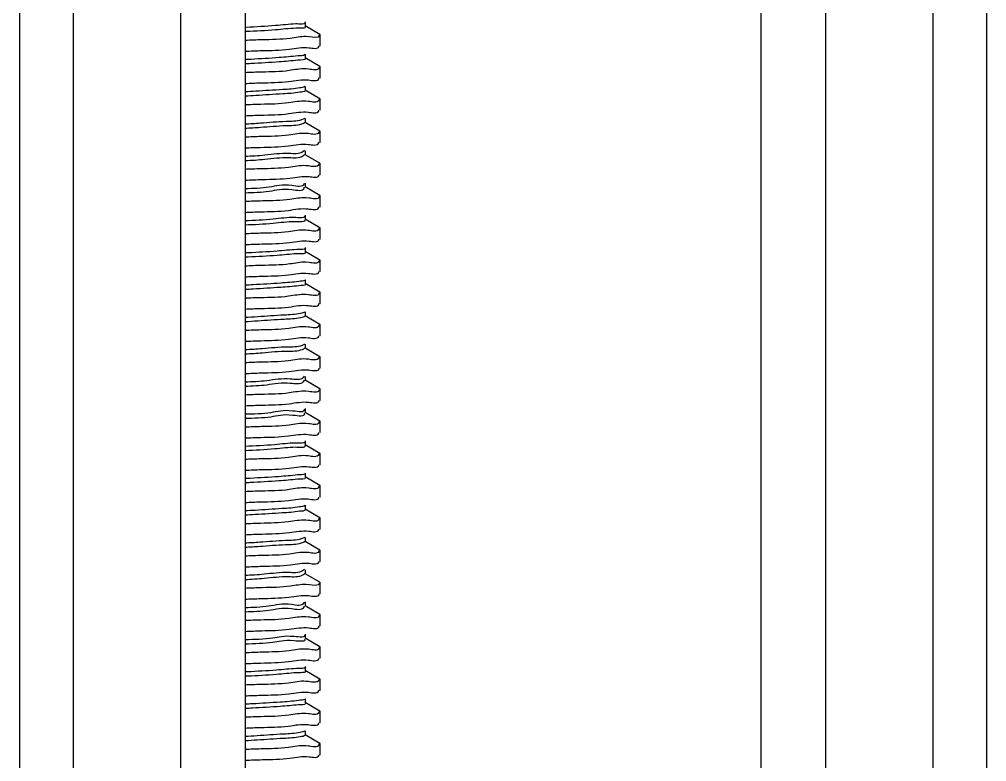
# Model space of a CAD drawing. Extents: x -440213 to 892209, y -122574 to 646408.
# Drawn here: x 16374.8 to 16636.5, y 549606.4 to 549807.3 of the extents above; entities that cross this region are included whole.
import ezdxf

# ---------------------------------------------------------------- set-up
doc = ezdxf.new("R2010")
doc.units = 0
doc.header["$LTSCALE"] = 1000
doc.header["$MEASUREMENT"] = 0
doc.layers.add('02___PRT_ALL_AXES', color=7, linetype='Continuous')

# ---------------------------------------------------------------- blocks, each defined once
blk = doc.blocks.new('抗震大样2')
at = {"color": 2, "linetype": 'Continuous'}
for p, q in [((3950.32, 185.93), (3950.32, -2472.71)), ((3971.09, 185.93), (3971.09, -2472.71)), ((4012.63, 185.93), (4012.63, -2472.71)), ((4037.56, 185.93), (4037.56, -2472.71)), ((4303.42, 185.93), (4303.42, -2472.71)), ((4324.19, 185.93), (4324.19, -2472.71)), ((4261.88, -266.34), (4261.88, -2020.43)), ((4236.96, -283.61), (4236.96, -2003.17))]:
    blk.add_line(p, q, dxfattribs=at)
at = {"color": 133, "linetype": 'Continuous'}
for p, q in [((4060.88, -1327.47), (4060.88, -1325.81)), ((4066.52, -1330.66), (4060.75, -1327.32)), ((4066.52, -1330.66), (4066.64, -1330.8)), ((4062.4, -1331.62), (4061.09, -1331.52)), ((4060.88, -1339.94), (4060.88, -1338.27)), ((4066.52, -1335.09), (4066.64, -1334.95)), ((4066.52, -1343.12), (4060.75, -1339.78)), ((4062.2, -1344.1), (4061.09, -1344.01)), ((4066.17, -1343.29), (4066.15, -1343.6)), ((4066.52, -1343.12), (4066.64, -1343.26)), ((4066.52, -1347.55), (4066.64, -1347.41)), ((4066.52, -1355.58), (4060.75, -1352.24)), ((4060.88, -1352.4), (4060.88, -1350.74)), ((4062.07, -1356.58), (4061.08, -1356.48)), ((4066.17, -1355.69), (4066.09, -1356.08)), ((4066.52, -1355.58), (4066.64, -1355.72)), ((4066.52, -1360.01), (4066.64, -1359.88)), ((4060.65, -1363.19), (4059.36, -1363.72)), ((4060.88, -1364.86), (4060.88, -1363.2)), ((4066.52, -1368.05), (4060.75, -1364.71)), ((4066.15, -1368.13), (4066.05, -1368.53)), ((4066.52, -1368.05), (4066.64, -1368.18)), ((4062.03, -1369.04), (4061.08, -1368.95)), ((4060.48, -1375.58), (4059.88, -1376.08)), ((4060.88, -1377.32), (4060.88, -1375.66)), ((4066.52, -1372.47), (4066.64, -1372.34)), ((4060.58, -1377.12), (4059.88, -1377.75)), ((4066.52, -1380.51), (4060.75, -1377.17)), ((4062.02, -1381.51), (4061.08, -1381.42)), ((4066.18, -1380.58), (4066.06, -1381)), ((4066.52, -1380.51), (4066.64, -1380.65)), ((4066.52, -1384.94), (4066.64, -1384.8)), ((4060.32, -1388.25), (4060.29, -1388.45)), ((4060.32, -1389.79), (4060.29, -1390.11)), ((4066.52, -1392.97), (4060.75, -1389.63)), ((4060.88, -1389.79), (4060.88, -1388.12)), ((4062.29, -1393.94), (4061.09, -1393.84)), ((4066.18, -1393.13), (4066.16, -1393.46)), ((4066.52, -1392.97), (4066.64, -1393.11)), ((4066.52, -1397.4), (4066.64, -1397.26)), ((4060.88, -1402.25), (4060.88, -1400.59)), ((4066.52, -1405.43), (4060.75, -1402.09)), ((4066.13, -1405.53), (4066.05, -1405.91)), ((4066.52, -1405.43), (4066.64, -1405.57)), ((4061.96, -1406.44), (4061.08, -1406.35)), ((4060.88, -1414.71), (4060.88, -1413.05)), ((4066.52, -1409.86), (4066.64, -1409.73)), ((4066.52, -1417.9), (4060.75, -1414.56)), ((4062.3, -1418.87), (4061.09, -1418.77)), ((4066.18, -1418.06), (4066.15, -1418.38)), ((4066.52, -1417.9), (4066.64, -1418.03)), ((4066.52, -1422.32), (4066.64, -1422.19)), ((4066.52, -1430.36), (4060.75, -1427.02)), ((4060.88, -1427.17), (4060.88, -1425.51)), ((4062.04, -1431.35), (4061.08, -1431.27)), ((4066.14, -1430.54), (4066.14, -1430.82)), ((4066.52, -1430.36), (4066.64, -1430.49)), ((4066.52, -1434.79), (4066.64, -1434.65)), ((4060.88, -1439.63), (4060.88, -1437.97)), ((4066.52, -1442.82), (4060.75, -1439.48)), ((4066.16, -1442.94), (4066.1, -1443.31)), ((4066.52, -1442.82), (4066.64, -1442.96)), ((4062.1, -1443.81), (4061.08, -1443.72)), ((4060.59, -1450.39), (4059.59, -1450.92)), ((4060.88, -1452.1), (4060.88, -1450.44)), ((4066.52, -1447.25), (4066.64, -1447.11)), ((4066.52, -1455.28), (4060.75, -1451.94)), ((4062.02, -1456.28), (4061.08, -1456.19)), ((4066.16, -1455.36), (4066.05, -1455.77)), ((4066.52, -1455.28), (4066.64, -1455.42)), ((4066.52, -1459.71), (4066.64, -1459.57)), ((4060.38, -1462.85), (4060.07, -1463.28)), ((4060.45, -1464.37), (4060.07, -1464.94)), ((4066.52, -1467.75), (4060.75, -1464.41)), ((4060.88, -1464.56), (4060.88, -1462.9)), ((4062.19, -1468.73), (4061.09, -1468.63)), ((4066.16, -1467.95), (4066.18, -1468.2)), ((4066.52, -1467.75), (4066.64, -1467.88)), ((4066.52, -1472.17), (4066.64, -1472.04)), ((4060.42, -1475.6), (4060.43, -1475.64)), ((4060.88, -1477.02), (4060.88, -1475.36)), ((4060.4, -1477.18), (4060.43, -1477.31)), ((4066.52, -1480.21), (4060.75, -1476.87)), ((4066.16, -1480.36), (4066.14, -1480.69)), ((4066.52, -1480.21), (4066.64, -1480.35)), ((4062.17, -1481.19), (4061.09, -1481.09)), ((4060.88, -1489.48), (4060.88, -1487.82)), ((4066.52, -1484.64), (4066.64, -1484.5)), ((4066.52, -1492.67), (4060.75, -1489.33)), ((4062, -1493.67), (4061.08, -1493.58)), ((4066.14, -1492.76), (4066.05, -1493.15)), ((4066.52, -1492.67), (4066.64, -1492.81)), ((4066.52, -1497.1), (4066.64, -1496.96)), ((4066.52, -1505.13), (4060.75, -1501.79)), ((4060.88, -1501.95), (4060.88, -1500.29)), ((4062.19, -1506.11), (4061.09, -1506.01)), ((4066.18, -1505.25), (4066.11, -1505.63)), ((4066.52, -1505.13), (4066.64, -1505.27)), ((4066.52, -1509.56), (4066.64, -1509.42)), ((4060.88, -1514.41), (4060.88, -1512.75)), ((4066.52, -1517.6), (4060.75, -1514.25)), ((4066.13, -1517.78), (4066.13, -1518.06)), ((4066.52, -1517.6), (4066.64, -1517.73)), ((4062, -1518.59), (4061.08, -1518.51)), ((4060.66, -1525.22), (4059.27, -1525.75)), ((4060.88, -1526.87), (4060.88, -1525.21)), ((4066.52, -1522.02), (4066.64, -1521.89)), ((4066.52, -1530.06), (4060.75, -1526.72)), ((4062.15, -1531.04), (4061.09, -1530.95)), ((4066.18, -1530.16), (4066.1, -1530.56)), ((4066.52, -1530.06), (4066.64, -1530.19)), ((4066.52, -1534.49), (4066.64, -1534.35)), ((4060.52, -1537.59), (4059.81, -1538.11)), ((4066.52, -1542.52), (4060.75, -1539.18)), ((4060.88, -1539.33), (4060.88, -1537.67)), ((4062.45, -1543.48), (4061.09, -1543.38)), ((4066.52, -1542.52), (4066.64, -1542.66)), ((4066.52, -1546.95), (4066.64, -1546.81)), ((4060.31, -1550.2), (4060.23, -1550.48)), ((4060.88, -1551.8), (4060.88, -1550.13)), ((4060.33, -1551.73), (4060.23, -1552.14)), ((4066.52, -1554.98), (4060.75, -1551.64)), ((4066.15, -1555.17), (4066.16, -1555.44)), ((4066.52, -1554.98), (4066.64, -1555.12)), ((4062.12, -1555.97), (4061.08, -1555.88)), ((4060.88, -1564.26), (4060.88, -1562.6)), ((4066.52, -1559.41), (4066.64, -1559.27)), ((4066.52, -1567.45), (4060.75, -1564.1)), ((4062.19, -1568.43), (4061.09, -1568.33)), ((4066.17, -1567.61), (4066.15, -1567.93)), ((4066.52, -1567.45), (4066.64, -1567.58)), ((4066.52, -1571.87), (4066.64, -1571.74)), ((4066.52, -1579.91), (4060.75, -1576.57)), ((4060.88, -1576.72), (4060.88, -1575.06)), ((4062.06, -1580.9), (4061.08, -1580.81)), ((4066.17, -1580.01), (4066.09, -1580.4)), ((4066.52, -1579.91), (4066.64, -1580.04)), ((4066.52, -1584.34), (4066.64, -1584.2)), ((4060.88, -1589.18), (4060.88, -1587.52)), ((4066.52, -1592.37), (4060.75, -1589.03)), ((4066.18, -1592.45), (4066.08, -1592.86)), ((4066.52, -1592.37), (4066.64, -1592.51)), ((4062.07, -1593.36), (4061.08, -1593.27)), ((4060.88, -1601.65), (4060.88, -1599.98)), ((4066.52, -1596.8), (4066.64, -1596.66)), ((4066.52, -1604.83), (4060.75, -1601.49)), ((4061.96, -1605.84), (4061.08, -1605.75)), ((4066.12, -1605.01), (4066.12, -1605.3)), ((4066.52, -1604.83), (4066.64, -1604.97)), ((4066.52, -1609.26), (4066.64, -1609.12))]:
    blk.add_line(p, q, dxfattribs=at)
for points, start_tangent, end_tangent in [([(4057.17, -1326.63), (4049.32, -1327.28), (4037.99, -1327.93), (4037.56, -1327.95)], (-0.999165, -0.040847), (-0.998967, -0.045438)), ([(4060.73, -1325.98), (4057.17, -1326.63)], (0.614374, -0.789015), (-0.999165, -0.040847)), ([(4057.17, -1328.29), (4049.32, -1328.94), (4037.99, -1329.59), (4037.56, -1329.61)], (-0.999165, -0.040847), (-0.998967, -0.045438)), ([(4060.71, -1327.63), (4060.72, -1327.64), (4057.17, -1328.29)], (0.660978, -0.750406), (-0.999165, -0.040847)), ([(4066.18, -1330.86), (4066.19, -1331.06), (4062.4, -1331.62)], (0.128315, -0.991733), (-0.994145, 0.108056)), ([(4061.09, -1331.52), (4055.02, -1332.18), (4044.21, -1332.76), (4037.56, -1333.01)], (-0.999226, 0.039343), (-0.998847, -0.048007)), ([(4037.56, -1337.17), (4044.08, -1336.92), (4054.64, -1336.36), (4062.2, -1335.79)], (0.998848, 0.047992), (0.993183, -0.116563)), ([(4062.2, -1335.79), (4066.16, -1335.23), (4066.17, -1335.08)], (0.993183, -0.116563), (0.01136, 0.999935)), ([(4058.01, -1338.99), (4050.76, -1339.64), (4039.89, -1340.3), (4037.56, -1340.42)], (-0.993824, -0.110968), (-0.998634, -0.052244)), ([(4058.01, -1340.66), (4050.76, -1341.31), (4039.89, -1341.96), (4037.56, -1342.08)], (-0.993824, -0.110968), (-0.998634, -0.052244)), ([(4060.79, -1338.49), (4058.01, -1338.99)], (-0.82416, -0.566357), (-0.993824, -0.110968)), ([(4060.83, -1339.98), (4060.86, -1340.01), (4058.01, -1340.66)], (0.6539, -0.756581), (-0.993824, -0.110968)), ([(4061.09, -1344.01), (4054.64, -1344.66), (4044.08, -1345.23), (4037.56, -1345.47)], (-0.998427, 0.056059), (-0.998848, -0.047992)), ([(4066.15, -1343.6), (4062.2, -1344.1)], (-0.185959, -0.982558), (-0.993185, 0.116548)), ([(4037.56, -1349.63), (4043.67, -1349.4), (4054.41, -1348.83), (4062.07, -1348.27)], (0.998886, 0.047185), (0.992286, -0.123971)), ([(4062.07, -1348.27), (4066.11, -1347.7), (4066.15, -1347.5)], (0.992286, -0.123971), (0.131319, 0.99134)), ([(4058.74, -1351.36), (4052.12, -1352.01), (4041.73, -1352.66), (4037.56, -1352.9)], (-0.982526, -0.186123), (-0.998615, -0.052612)), ([(4058.74, -1353.02), (4052.12, -1353.67), (4041.73, -1354.32), (4037.56, -1354.56)], (-0.982526, -0.186123), (-0.998615, -0.052612)), ([(4060.72, -1350.84), (4058.74, -1351.36)], (-0.886247, -0.463212), (-0.982526, -0.186123)), ([(4060.87, -1352.39), (4058.74, -1353.02)], (-0.479105, -0.877757), (-0.982526, -0.186123)), ([(4061.08, -1356.48), (4054.41, -1357.14), (4043.67, -1357.71), (4037.56, -1357.94)], (-0.997814, 0.066085), (-0.998886, -0.047187)), ([(4066.09, -1356.08), (4062.07, -1356.58)], (-0.321007, -0.947077), (-0.992288, 0.123951)), ([(4037.56, -1362.09), (4043.64, -1361.86), (4054.38, -1361.3), (4062.03, -1360.74)], (0.99889, 0.047105), (0.992168, -0.12491)), ([(4062.03, -1360.74), (4066.07, -1360.17), (4066.13, -1359.94)], (0.992168, -0.12491), (0.179704, 0.983721)), ([(4059.36, -1363.72), (4053.39, -1364.37), (4043.51, -1365.02), (4037.56, -1365.39)], (-0.95227, -0.305256), (-0.998831, -0.048342)), ([(4059.36, -1365.38), (4053.39, -1366.03), (4043.51, -1366.68), (4037.56, -1367.05)], (-0.95227, -0.305256), (-0.998831, -0.048342)), ([(4060.77, -1364.75), (4059.36, -1365.38)], (-0.687748, -0.725949), (-0.95227, -0.305256)), ([(4061.08, -1368.95), (4054.38, -1369.6), (4043.64, -1370.17), (4037.56, -1370.4)], (-0.997698, 0.067809), (-0.99889, -0.047105)), ([(4066.05, -1368.53), (4062.03, -1369.04)], (-0.36658, -0.930386), (-0.992168, 0.12491)), ([(4037.56, -1374.55), (4043.56, -1374.33), (4054.4, -1373.76), (4062.02, -1373.2)], (0.998904, 0.046797), (0.992182, -0.124802)), ([(4062.02, -1373.2), (4066.08, -1372.63), (4066.16, -1372.39)], (0.992182, -0.124802), (0.224922, 0.974377)), ([(4059.88, -1376.08), (4054.57, -1376.74), (4045.23, -1377.39), (4037.56, -1377.88)], (-0.827768, -0.561071), (-0.999315, -0.037004)), ([(4059.88, -1377.75), (4054.57, -1378.4), (4045.23, -1379.05), (4037.56, -1379.54)], (-0.827768, -0.561071), (-0.999315, -0.037004)), ([(4061.08, -1381.42), (4054.4, -1382.07), (4043.56, -1382.64), (4037.56, -1382.86)], (-0.997764, 0.066835), (-0.998904, -0.046797)), ([(4066.06, -1381), (4062.02, -1381.51)], (-0.418051, -0.908424), (-0.992182, 0.124802)), ([(4037.56, -1387.01), (4044.31, -1386.76), (4054.93, -1386.19), (4062.29, -1385.63)], (0.99883, 0.048365), (0.993335, -0.115263)), ([(4062.29, -1385.63), (4066.17, -1385.07), (4066.18, -1384.93)], (0.993335, -0.115263), (0.01574, 0.999876)), ([(4060.29, -1388.45), (4055.66, -1389.1), (4046.87, -1389.75), (4037.56, -1390.34)], (-0.187382, -0.982287), (-0.999763, -0.021758)), ([(4060.29, -1390.11), (4055.66, -1390.76), (4046.87, -1391.41), (4037.56, -1392)], (-0.187382, -0.982287), (-0.999763, -0.021758)), ([(4061.09, -1393.84), (4054.93, -1394.5), (4044.31, -1395.06), (4037.56, -1395.32)], (-0.998858, 0.047779), (-0.99883, -0.048365)), ([(4066.16, -1393.46), (4062.29, -1393.94)], (-0.201532, -0.979482), (-0.993335, 0.115263)), ([(4037.56, -1399.48), (4043.57, -1399.25), (4054.29, -1398.69), (4061.96, -1398.13)], (0.998896, 0.046971), (0.992145, -0.125097)), ([(4061.96, -1398.13), (4066.06, -1397.56), (4066.12, -1397.34)], (0.992145, -0.125097), (0.151768, 0.988416)), ([(4056.65, -1401.46), (4048.44, -1402.11), (4037.56, -1402.74)], (-0.999931, 0.011772), (-0.999321, -0.036836)), ([(4060.6, -1400.81), (4056.65, -1401.46)], (0.526629, -0.850095), (-0.999931, 0.011772)), ([(4060.6, -1400.81), (4060.6, -1400.82)], (0.526628, -0.850096), (0.506072, -0.862491)), ([(4056.65, -1403.12), (4048.44, -1403.77), (4037.56, -1404.4)], (-0.999931, 0.011772), (-0.999321, -0.036836)), ([(4060.58, -1402.45), (4060.6, -1402.47), (4056.65, -1403.12)], (0.558876, -0.829251), (-0.999931, 0.011772)), ([(4061.08, -1406.35), (4054.29, -1407), (4043.57, -1407.56), (4037.56, -1407.79)], (-0.997322, 0.073137), (-0.998896, -0.046971)), ([(4066.05, -1405.91), (4061.96, -1406.44)], (-0.329803, -0.94405), (-0.992145, 0.125097)), ([(4037.56, -1411.94), (4044.01, -1411.69), (4054.85, -1411.12), (4062.3, -1410.56)], (0.998861, 0.047716), (0.993214, -0.1163)), ([(4060.79, -1413.17), (4057.54, -1413.83)], (0.628244, -0.778016), (-0.997416, -0.07184)), ([(4062.3, -1410.56), (4066.17, -1410), (4066.18, -1409.85)], (0.993214, -0.1163), (0.022024, 0.999757)), ([(4057.54, -1413.83), (4049.93, -1414.48), (4038.8, -1415.13), (4037.56, -1415.19)], (-0.997416, -0.07184), (-0.998784, -0.049295)), ([(4057.54, -1415.49), (4049.93, -1416.14), (4038.8, -1416.79), (4037.56, -1416.85)], (-0.997416, -0.07184), (-0.998784, -0.049295)), ([(4060.77, -1414.81), (4060.79, -1414.84), (4057.54, -1415.49)], (0.688015, -0.725697), (-0.997416, -0.07184)), ([(4061.09, -1418.77), (4054.85, -1419.43), (4044.01, -1420), (4037.56, -1420.25)], (-0.998803, 0.048906), (-0.998861, -0.047716)), ([(4066.15, -1418.38), (4062.3, -1418.87)], (-0.209913, -0.97772), (-0.993214, 0.1163)), ([(4037.56, -1424.4), (4043.59, -1424.18), (4054.36, -1423.61), (4062.04, -1423.05)], (0.998897, 0.046957), (0.993366, -0.114999)), ([(4062.04, -1423.05), (4066.14, -1422.47), (4066.15, -1422.34)], (0.993366, -0.114999), (-0.033008, 0.999455)), ([(4058.33, -1426.19), (4051.34, -1426.84), (4040.67, -1427.49), (4037.56, -1427.66)], (-0.990127, -0.140172), (-0.998593, -0.053031)), ([(4058.33, -1427.85), (4051.34, -1428.5), (4040.67, -1429.15), (4037.56, -1429.33)], (-0.990127, -0.140172), (-0.998593, -0.053031)), ([(4060.76, -1425.68), (4058.33, -1426.19)], (-0.87757, -0.479448), (-0.990127, -0.140172)), ([(4060.87, -1427.18), (4060.88, -1427.2), (4058.33, -1427.85)], (0.469243, -0.883069), (-0.990127, -0.140172)), ([(4061.08, -1431.27), (4054.36, -1431.92), (4043.59, -1432.49), (4037.56, -1432.71)], (-0.997835, 0.06576), (-0.998897, -0.046957)), ([(4066.14, -1430.82), (4062.04, -1431.35)], (-0.112479, -0.993654), (-0.993366, 0.114999)), ([(4037.56, -1436.86), (4043.71, -1436.63), (4054.46, -1436.07), (4062.1, -1435.5)], (0.998882, 0.047283), (0.992394, -0.1231)), ([(4062.1, -1435.5), (4066.12, -1434.94), (4066.15, -1434.75)], (0.992394, -0.1231), (0.109667, 0.993968)), ([(4059.01, -1438.55), (4052.66, -1439.2), (4042.49, -1439.85), (4037.56, -1440.15)], (-0.97374, -0.227665), (-0.998678, -0.051401)), ([(4060.7, -1438.03), (4059.01, -1438.55)], (-0.875277, -0.483622), (-0.97374, -0.227665)), ([(4059.01, -1440.21), (4052.66, -1440.87), (4042.49, -1441.52), (4037.56, -1441.81)], (-0.97374, -0.227665), (-0.998678, -0.051401)), ([(4060.83, -1439.59), (4059.01, -1440.21)], (-0.655869, -0.754875), (-0.97374, -0.227665)), ([(4061.08, -1443.72), (4054.46, -1444.37), (4043.71, -1444.94), (4037.56, -1445.17)], (-0.99792, 0.06447), (-0.998882, -0.047283)), ([(4066.1, -1443.31), (4062.1, -1443.81)], (-0.298242, -0.95449), (-0.992394, 0.1231)), ([(4037.56, -1449.33), (4043.64, -1449.1), (4054.36, -1448.53), (4062.02, -1447.97)], (0.998892, 0.047061), (0.992166, -0.124927)), ([(4062.02, -1447.97), (4066.07, -1447.41), (4066.14, -1447.17)], (0.992166, -0.124927), (0.201601, 0.979468)), ([(4059.59, -1450.92), (4053.9, -1451.57), (4044.24, -1452.22), (4037.56, -1452.64)], (-0.922069, -0.387026), (-0.998998, -0.044749)), ([(4059.59, -1452.58), (4053.9, -1453.23), (4044.24, -1453.88), (4037.56, -1454.3)], (-0.922069, -0.387026), (-0.998998, -0.044749)), ([(4060.71, -1451.94), (4059.59, -1452.58)], (-0.659794, -0.751447), (-0.922069, -0.387026)), ([(4061.08, -1456.19), (4054.36, -1456.84), (4043.64, -1457.41), (4037.56, -1457.64)], (-0.997707, 0.067688), (-0.998892, -0.047061)), ([(4066.05, -1455.77), (4062.02, -1456.28)], (-0.390575, -0.920571), (-0.992166, 0.124927)), ([(4037.56, -1461.79), (4043.71, -1461.56), (4054.58, -1460.98), (4062.19, -1460.42)], (0.998889, 0.047125), (0.993924, -0.110064)), ([(4062.19, -1460.42), (4066.18, -1459.84), (4066.17, -1459.73)], (0.993924, -0.110064), (-0.068282, 0.997666)), ([(4060.07, -1463.28), (4055.04, -1463.93), (4045.93, -1464.58), (4037.56, -1465.13)], (-0.663793, -0.747917), (-0.999575, -0.029157)), ([(4060.07, -1464.94), (4055.04, -1465.59), (4045.93, -1466.24), (4037.56, -1466.79)], (-0.663793, -0.747917), (-0.999575, -0.029157)), ([(4061.09, -1468.63), (4054.58, -1469.29), (4043.71, -1469.87), (4037.56, -1470.1)], (-0.998507, 0.054629), (-0.998889, -0.047125)), ([(4066.18, -1468.2), (4062.19, -1468.73)], (-0.072857, -0.997342), (-0.993924, 0.110064)), ([(4037.56, -1474.25), (4043.98, -1474.01), (4054.58, -1473.45), (4062.17, -1472.88)], (0.998856, 0.047828), (0.992944, -0.118582)), ([(4062.17, -1472.88), (4066.15, -1472.31), (4066.16, -1472.16)], (0.992944, -0.118582), (0.033843, 0.999427)), ([(4060.43, -1475.64), (4056.08, -1476.29), (4047.54, -1476.94), (4037.56, -1477.55)], (0.213519, -0.976939), (-0.999666, -0.025834)), ([(4060.43, -1477.31), (4056.08, -1477.96), (4047.54, -1478.61), (4037.56, -1479.21)], (0.213519, -0.976939), (-0.999666, -0.025834)), ([(4061.09, -1481.09), (4054.58, -1481.75), (4043.98, -1482.32), (4037.56, -1482.56)], (-0.998275, 0.05871), (-0.998856, -0.047828)), ([(4066.14, -1480.69), (4062.17, -1481.19)], (-0.212783, -0.9771), (-0.992944, 0.118582)), ([(4037.56, -1486.71), (4043.61, -1486.49), (4054.34, -1485.92), (4062, -1485.36)], (0.998892, 0.047051), (0.992156, -0.125002)), ([(4062, -1485.36), (4066.07, -1484.8), (4066.12, -1484.57)], (0.992156, -0.125002), (0.162661, 0.986682)), ([(4057.03, -1488.66), (4049.08, -1489.31), (4037.56, -1489.96)], (-0.999609, -0.027962), (-0.999054, -0.043488)), ([(4057.03, -1490.32), (4049.08, -1490.97), (4037.56, -1491.63)], (-0.999609, -0.027962), (-0.999054, -0.043488)), ([(4060.7, -1488.01), (4057.03, -1488.66)], (0.594559, -0.804052), (-0.999609, -0.027962)), ([(4060.68, -1489.65), (4060.69, -1489.67), (4057.03, -1490.32)], (0.641729, -0.766932), (-0.999609, -0.027962)), ([(4061.08, -1493.58), (4054.34, -1494.23), (4043.61, -1494.8), (4037.56, -1495.02)], (-0.997522, 0.070349), (-0.998892, -0.047051)), ([(4066.05, -1493.15), (4062, -1493.67)], (-0.344751, -0.938694), (-0.992156, 0.125002)), ([(4037.56, -1499.17), (4043.82, -1498.94), (4054.66, -1498.37), (4062.19, -1497.81)], (0.998878, 0.047364), (0.992537, -0.121944)), ([(4062.19, -1497.81), (4066.14, -1497.24), (4066.17, -1497.06)], (0.992537, -0.121944), (0.106617, 0.9943)), ([(4057.88, -1501.02), (4050.54, -1501.67), (4039.59, -1502.32), (4037.56, -1502.43)], (-0.99495, -0.100374), (-0.998664, -0.051667)), ([(4057.88, -1502.68), (4050.54, -1503.33), (4039.59, -1503.98), (4037.56, -1504.09)], (-0.99495, -0.100374), (-0.998664, -0.051667)), ([(4060.81, -1500.51), (4057.88, -1501.02)], (-0.75487, -0.655875), (-0.99495, -0.100374)), ([(4060.82, -1502), (4060.84, -1502.03), (4057.88, -1502.68)], (0.675321, -0.737524), (-0.99495, -0.100374)), ([(4061.09, -1506.01), (4054.66, -1506.67), (4043.82, -1507.25), (4037.56, -1507.48)], (-0.998356, 0.057313), (-0.998878, -0.047364)), ([(4066.11, -1505.63), (4062.19, -1506.11)], (-0.303591, -0.952802), (-0.992537, 0.121944)), ([(4037.56, -1511.64), (4043.59, -1511.41), (4054.3, -1510.85), (4062, -1510.29)], (0.998895, 0.046995), (0.993243, -0.116057)), ([(4062, -1510.29), (4066.13, -1509.71), (4066.14, -1509.57)], (0.993243, -0.116057), (-0.024591, 0.999698)), ([(4058.63, -1513.38), (4051.91, -1514.04), (4041.45, -1514.69), (4037.56, -1514.91)], (-0.984992, -0.172598), (-0.998601, -0.052873)), ([(4060.73, -1512.87), (4058.63, -1513.38)], (-0.88715, -0.461482), (-0.984992, -0.172598)), ([(4058.63, -1515.05), (4051.91, -1515.7), (4041.45, -1516.35), (4037.56, -1516.57)], (-0.984992, -0.172598), (-0.998601, -0.052873)), ([(4060.88, -1514.41), (4058.63, -1515.05)], (-0.283573, -0.958951), (-0.984992, -0.172598)), ([(4061.08, -1518.51), (4054.3, -1519.16), (4043.59, -1519.72), (4037.56, -1519.95)], (-0.997626, 0.068869), (-0.998895, -0.046995)), ([(4066.13, -1518.06), (4062, -1518.59)], (-0.12071, -0.992688), (-0.993243, 0.116057)), ([(4037.56, -1524.1), (4044.13, -1523.85), (4054.7, -1523.29), (4062.15, -1522.73)], (0.998844, 0.04806), (0.992447, -0.122675)), ([(4062.15, -1522.73), (4066.12, -1522.17), (4066.17, -1521.97)], (0.992447, -0.122675), (0.147984, 0.98899)), ([(4059.27, -1525.75), (4053.19, -1526.4), (4043.24, -1527.05), (4037.56, -1527.39)], (-0.959728, -0.280931), (-0.998781, -0.049364)), ([(4059.27, -1527.41), (4053.19, -1528.06), (4043.24, -1528.71), (4037.56, -1529.06)], (-0.959728, -0.280931), (-0.998781, -0.049364)), ([(4060.79, -1526.78), (4059.27, -1527.41)], (-0.688995, -0.724766), (-0.959728, -0.280931)), ([(4061.09, -1530.95), (4054.7, -1531.6), (4044.13, -1532.16), (4037.56, -1532.41)], (-0.998327, 0.057819), (-0.998844, -0.04806)), ([(4066.1, -1530.56), (4062.15, -1531.04)], (-0.347288, -0.937758), (-0.992447, 0.122675)), ([(4037.56, -1536.56), (4044.29, -1536.31), (4055.1, -1535.73), (4062.45, -1535.17)], (0.998842, 0.048109), (0.994579, -0.10398)), ([(4062.45, -1535.17), (4066.2, -1534.61), (4066.2, -1534.52)], (0.994579, -0.10398), (-0.092736, 0.995691)), ([(4059.81, -1538.11), (4054.39, -1538.76), (4044.96, -1539.41), (4037.56, -1539.89)], (-0.863415, -0.504495), (-0.99922, -0.039498)), ([(4059.81, -1539.77), (4054.39, -1540.42), (4044.96, -1541.07), (4037.56, -1541.55)], (-0.863415, -0.504495), (-0.99922, -0.039498)), ([(4060.62, -1539.14), (4059.81, -1539.77)], (-0.59393, -0.804517), (-0.863415, -0.504495)), ([(4061.09, -1543.38), (4055.1, -1544.03), (4044.29, -1544.61), (4037.56, -1544.87)], (-0.999385, 0.03507), (-0.998842, -0.048109)), ([(4066.19, -1542.73), (4066.2, -1542.92), (4062.45, -1543.48)], (0.160397, -0.987053), (-0.994579, 0.10398)), ([(4037.56, -1549.03), (4043.63, -1548.8), (4054.47, -1548.23), (4062.12, -1547.66)], (0.998894, 0.047009), (0.993593, -0.113017)), ([(4062.12, -1547.66), (4066.16, -1547.09), (4066.16, -1546.96)], (0.993593, -0.113017), (-0.04662, 0.998913)), ([(4060.23, -1550.48), (4055.49, -1551.13), (4046.62, -1551.78), (4037.56, -1552.36)], (-0.344159, -0.938911), (-0.999747, -0.022506)), ([(4060.23, -1552.14), (4055.49, -1552.79), (4046.62, -1553.44), (4037.56, -1554.02)], (-0.344159, -0.938911), (-0.999747, -0.022506)), ([(4061.08, -1555.88), (4054.47, -1556.54), (4043.63, -1557.11), (4037.56, -1557.33)], (-0.998181, 0.060283), (-0.998894, -0.047009)), ([(4066.16, -1555.44), (4062.12, -1555.97)], (-0.099107, -0.995077), (-0.993593, 0.113017)), ([(4037.56, -1561.49), (4044.07, -1561.24), (4054.63, -1560.68), (4062.19, -1560.12)], (0.998849, 0.047974), (0.993144, -0.116897)), ([(4062.19, -1560.12), (4066.16, -1559.55), (4066.17, -1559.4)], (0.993144, -0.116897), (0.015103, 0.999886)), ([(4060.55, -1562.84), (4056.5, -1563.49), (4048.2, -1564.14), (4037.56, -1564.76)], (0.472359, -0.881406), (-0.999425, -0.033901)), ([(4060.56, -1564.5), (4056.5, -1565.15), (4048.2, -1565.8), (4037.56, -1566.42)], (0.468685, -0.883366), (-0.999425, -0.033901)), ([(4060.54, -1564.46), (4060.56, -1564.5)], (0.511479, -0.859296), (0.468685, -0.883366)), ([(4060.55, -1562.84), (4060.56, -1562.85)], (0.472361, -0.881405), (0.455973, -0.889994)), ([(4061.09, -1568.33), (4054.63, -1568.99), (4044.07, -1569.55), (4037.56, -1569.8)], (-0.998402, 0.056502), (-0.998849, -0.047974)), ([(4066.15, -1567.93), (4062.19, -1568.43)], (-0.190596, -0.981669), (-0.993145, 0.116891)), ([(4037.56, -1573.95), (4043.67, -1573.72), (4054.41, -1573.16), (4062.06, -1572.59)], (0.998887, 0.047176), (0.992259, -0.124186)), ([(4062.06, -1572.59), (4066.11, -1572.02), (4066.15, -1571.82)], (0.992259, -0.124186), (0.139827, 0.990176)), ([(4057.4, -1575.85), (4049.7, -1576.5), (4038.49, -1577.15), (4037.56, -1577.2)], (-0.998158, -0.060662), (-0.998839, -0.048169)), ([(4057.4, -1577.51), (4049.7, -1578.17), (4038.49, -1578.82), (4037.56, -1578.86)], (-0.998158, -0.060662), (-0.998839, -0.048169)), ([(4060.77, -1575.2), (4057.4, -1575.85)], (0.631384, -0.775471), (-0.998158, -0.060662)), ([(4060.75, -1576.84), (4060.77, -1576.86), (4057.4, -1577.51)], (0.681904, -0.731442), (-0.998158, -0.060662)), ([(4061.08, -1580.81), (4054.41, -1581.46), (4043.67, -1582.03), (4037.56, -1582.26)], (-0.997781, 0.066578), (-0.998887, -0.047176)), ([(4066.09, -1580.4), (4062.06, -1580.9)], (-0.329903, -0.944015), (-0.992259, 0.124186)), ([(4037.56, -1586.41), (4043.64, -1586.19), (4054.48, -1585.61), (4062.07, -1585.05)], (0.998896, 0.04697), (0.992207, -0.124604)), ([(4062.07, -1585.05), (4066.1, -1584.49), (4066.16, -1584.27)], (0.992207, -0.124604), (0.190531, 0.981681)), ([(4058.21, -1588.22), (4051.13, -1588.87), (4040.38, -1589.52), (4037.56, -1589.67)], (-0.991648, -0.128971), (-0.998602, -0.052858)), ([(4060.77, -1587.71), (4058.21, -1588.22)], (-0.866417, -0.49932), (-0.991648, -0.128971)), ([(4058.21, -1589.88), (4051.13, -1590.53), (4040.38, -1591.18), (4037.56, -1591.33)], (-0.991648, -0.128971), (-0.998602, -0.052858)), ([(4060.86, -1589.2), (4060.87, -1589.23), (4058.21, -1589.88)], (0.574183, -0.818727), (-0.991648, -0.128971)), ([(4061.08, -1593.27), (4054.48, -1593.92), (4043.64, -1594.49), (4037.56, -1594.72)], (-0.997929, 0.064322), (-0.998896, -0.04697)), ([(4066.08, -1592.86), (4062.07, -1593.36)], (-0.386214, -0.922409), (-0.992207, 0.124604)), ([(4037.56, -1598.88), (4043.63, -1598.65), (4054.26, -1598.09), (4061.96, -1597.53)], (0.998891, 0.047087), (0.993149, -0.116854)), ([(4060.71, -1600.06), (4058.91, -1600.58)], (-0.88079, -0.473507), (-0.977487, -0.210996)), ([(4061.96, -1597.53), (4066.12, -1596.95), (4066.13, -1596.8)], (0.993149, -0.116854), (-0.017157, 0.999853)), ([(4058.91, -1600.58), (4052.46, -1601.23), (4042.21, -1601.88), (4037.56, -1602.15)], (-0.977487, -0.210996), (-0.99865, -0.051944)), ([(4058.91, -1602.24), (4052.46, -1602.89), (4042.21, -1603.54), (4037.56, -1603.82)], (-0.977487, -0.210996), (-0.99865, -0.051944)), ([(4060.85, -1601.62), (4058.91, -1602.24)], (-0.618931, -0.785445), (-0.977487, -0.210996)), ([(4061.08, -1605.75), (4054.26, -1606.4), (4043.63, -1606.96), (4037.56, -1607.18)], (-0.997449, 0.071382), (-0.998891, -0.047087)), ([(4066.12, -1605.3), (4061.96, -1605.84)], (-0.127971, -0.991778), (-0.993149, 0.116854)), ([(4037.56, -1611.34), (4044.29, -1611.08), (4054.91, -1610.51), (4062.28, -1609.96)], (0.998831, 0.048345), (0.993214, -0.116302)), ([(4062.28, -1609.96), (4066.16, -1609.4), (4066.18, -1609.25)], (0.993214, -0.116302), (0.02863, 0.99959))]:
    blk.add_spline(points, degree=3, dxfattribs=dict(at, start_tangent=start_tangent, end_tangent=end_tangent))
at = {"layer": '02___PRT_ALL_AXES', "color": 133, "linetype": 'Continuous'}
for p, q in [((4066.64, -1334.95), (4066.64, -1330.8)), ((4066.64, -1347.41), (4066.64, -1343.26)), ((4066.64, -1359.88), (4066.64, -1355.72)), ((4066.64, -1372.34), (4066.64, -1368.18)), ((4066.64, -1384.8), (4066.64, -1380.65)), ((4066.64, -1397.26), (4066.64, -1393.11)), ((4066.64, -1409.72), (4066.64, -1405.57)), ((4066.64, -1422.19), (4066.64, -1418.03)), ((4066.64, -1434.65), (4066.64, -1430.5)), ((4066.64, -1447.11), (4066.64, -1442.96)), ((4066.64, -1459.57), (4066.64, -1455.42)), ((4066.64, -1472.04), (4066.64, -1467.88)), ((4066.64, -1484.5), (4066.64, -1480.35)), ((4066.64, -1496.96), (4066.64, -1492.81)), ((4066.64, -1509.42), (4066.64, -1505.27)), ((4066.64, -1521.89), (4066.64, -1517.73)), ((4066.64, -1534.35), (4066.64, -1530.19)), ((4066.64, -1546.81), (4066.64, -1542.66)), ((4066.64, -1559.27), (4066.64, -1555.12)), ((4066.64, -1571.74), (4066.64, -1567.58)), ((4066.64, -1584.2), (4066.64, -1580.04)), ((4066.64, -1596.66), (4066.64, -1592.51)), ((4066.64, -1609.12), (4066.64, -1604.97))]:
    blk.add_line(p, q, dxfattribs=at)

msp = doc.modelspace()

# ---------------------------------------------------------------- block references
at = {"xscale": 0.7, "yscale": 0.7, "zscale": 0.7}
msp.add_blockref('抗震大样2', (13609.61, 550734.68), dxfattribs=at)

doc.saveas('drawing.dxf')
